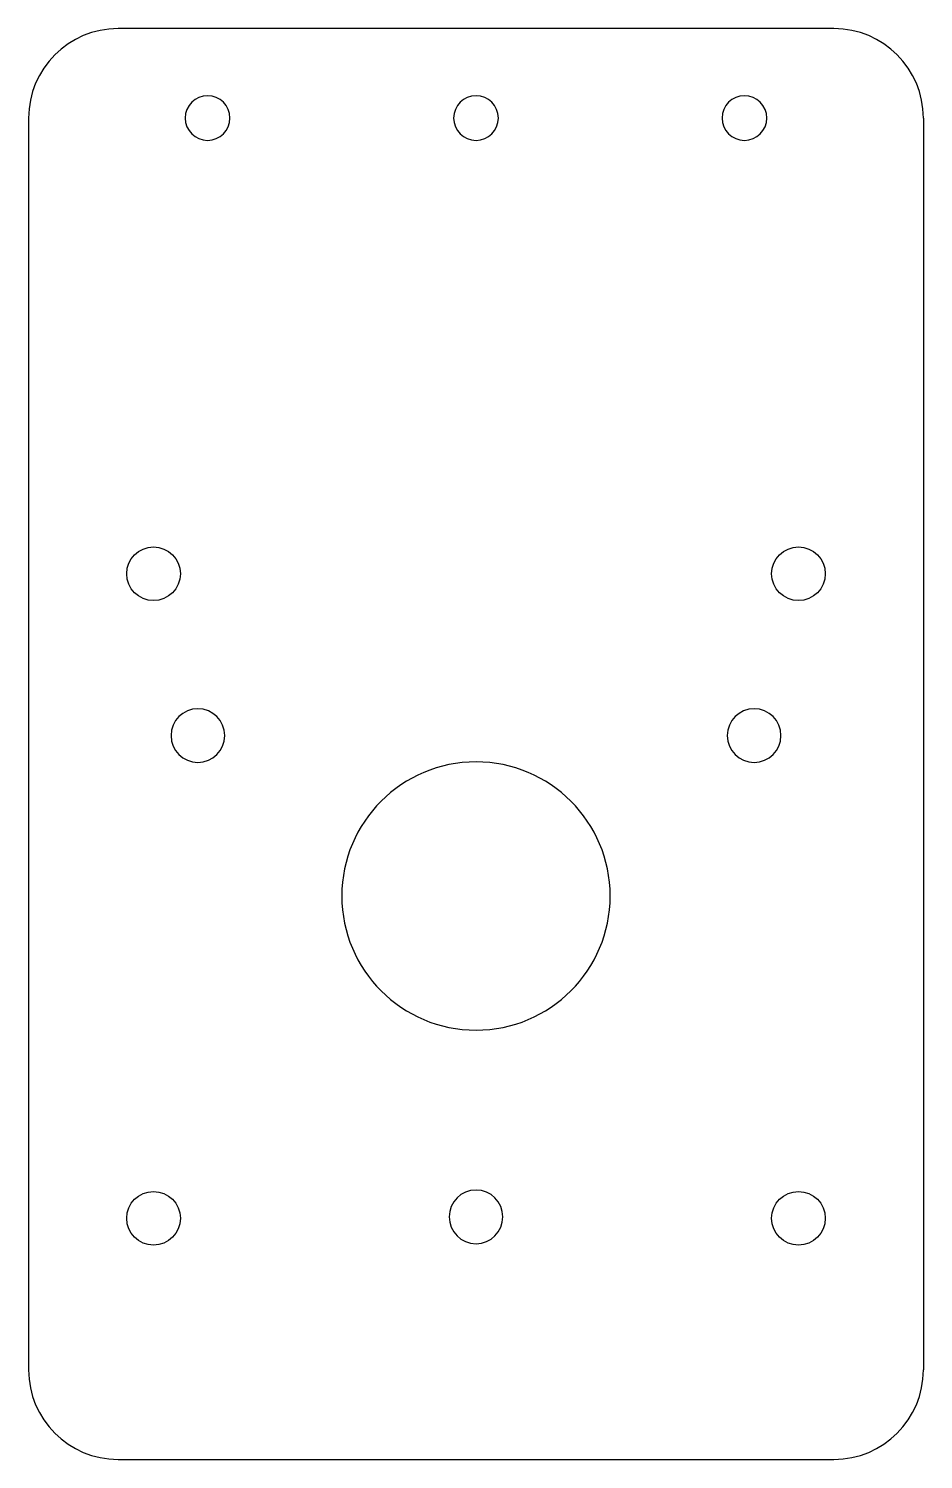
# Model space of a CAD drawing. Extents: x -0.165 to -0.065, y -0.03 to 0.13.
import ezdxf

# ---------------------------------------------------------------- set-up
doc = ezdxf.new("R2010")
doc.units = 0
doc.layers.add('VISIBLE', color=7, linetype='CONTINUOUS')

msp = doc.modelspace()

# ---------------------------------------------------------------- linework, layer by layer
at = {"layer": 'VISIBLE'}
for p, q in [((-0.075, 0.13, 0.12), (-0.155, 0.13, 0.12)), ((-0.165, 0.12, 0.12), (-0.165, -0.02, 0.12)), ((-0.065, 0.12, 0.12), (-0.065, -0.02, 0.12)), ((-0.155, -0.03, 0.12), (-0.075, -0.03, 0.12))]:
    msp.add_line(p, q, dxfattribs=at)
at = {"layer": 'VISIBLE', "extrusion": (0, 0, -1)}
for centre, radius in [((0.145, 0.12, -0.12), 0.0025), ((0.115, 0.12, -0.12), 0.0025), ((0.085, 0.12, -0.12), 0.0025), ((0.14608, 0.05094, -0.12), 0.003), ((0.08392, 0.05094, -0.12), 0.003), ((0.115, 0.033, -0.12), 0.015), ((0.115, -0.00288, -0.12), 0.003)]:
    msp.add_circle(centre, radius, dxfattribs=at)
at = {"layer": 'VISIBLE'}
for centre in [(-0.15104, 0.06904, 0.12), (-0.07896, 0.06904, 0.12), (-0.15104, -0.00304, 0.12), (-0.07896, -0.00304, 0.12)]:
    msp.add_circle(centre, 0.003, dxfattribs=at)
for centre, start, end in [((-0.155, 0.12, 0.12), 90, 180), ((-0.075, 0.12, 0.12), 0, 90), ((-0.155, -0.02, 0.12), 180, 270), ((-0.075, -0.02, 0.12), 270, 0)]:
    msp.add_arc(centre, 0.01, start, end, dxfattribs=at)

doc.saveas('drawing.dxf')
